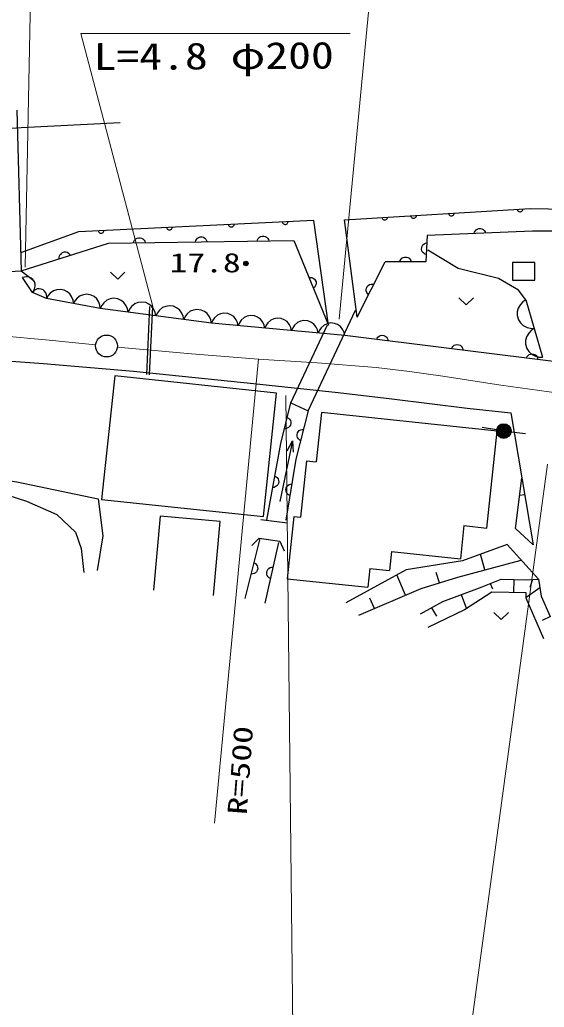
# Model space of a CAD drawing. Units: millimetres, scale not verified. Extents: x 40000 to 680000, y 20000 to 380000.
# Drawn here: x 456330 to 492129, y 242966 to 310369 of the extents above; entities that cross this region are included whole.
import ezdxf
from ezdxf.enums import TextEntityAlignment as Align

# ---------------------------------------------------------------- set-up
doc = ezdxf.new("R2010")
doc.units = ezdxf.units.MM
doc.header["$LTSCALE"] = 1000
doc.linetypes.add('CHAIN', pattern=[18.5, 12, -1.5, 3.5, -1.5])
for name, color, linetype, lineweight in [('M-BGD', 7, 'Continuous', 25), ('M-BGD-EXST', 7, 'Continuous', 25), ('M-BMK', 2, 'CHAIN', 13), ('M-BMK-SRVR', 3, 'Continuous', 25), ('M-STR-HTXT', 7, 'Continuous', 13)]:
    doc.layers.add(name, color=color, linetype=linetype, lineweight=lineweight)
doc.styles.add('ＭＳ ゴシック', font='')
doc.styles.get('ＭＳ ゴシック').set_extended_font_data('MS Gothic')

# ---------------------------------------------------------------- blocks, each defined once
blk = doc.blocks.new('BUHIN1')
at = {"color": 3, "linetype": 'Continuous', "lineweight": 25}
blk.add_circle((0, 0), 746, dxfattribs=at)
blk = doc.blocks.new('BUHIN130')
at = {"color": 7, "linetype": 'Continuous', "lineweight": 25}
blk.add_lwpolyline([(-500, 238), (0, -235), (500, 238)], dxfattribs=at)

msp = doc.modelspace()

# ---------------------------------------------------------------- linework, layer by layer
at = {"layer": 'M-BGD'}
for p, q in [((456140, 304193), (456435, 293236)), ((456435, 303013), (463177, 303350)), ((451588, 302676), (456435, 303013)), ((478506, 296706), (491163, 297476)), ((491163, 297476), (501897, 297348)), ((476411, 296663), (460332, 295894)), ((477394, 289522), (476411, 296663)), ((479361, 290078), (478506, 296706)), ((491322, 295936), (484138, 295637)), ((499660, 295936), (491322, 295936)), ((460332, 295894), (456441, 294482)), ((462385, 295124), (475042, 295295)), ((475042, 295295), (477394, 289522)), ((484138, 295637), (484052, 293841)), ((456435, 293236), (462385, 295124)), ((486250, 293394), (484174, 294634)), ((451841, 292941), (456435, 293236)), ((456435, 293236), (457193, 292646)), ((479361, 290078), (481273, 293841)), ((484052, 293841), (481273, 293841)), ((489008, 292712), (486250, 293394)), ((491493, 293798), (489953, 293798)), ((489953, 293798), (489953, 292601)), ((491493, 292601), (491493, 293798)), ((457193, 291761), (456519, 292772)), ((490372, 291907), (489008, 292712)), ((489953, 292601), (491493, 292601)), ((490865, 291255), (490372, 291907)), ((458162, 291339), (457193, 291761)), ((461829, 290665), (458162, 291339)), ((490865, 291255), (492003, 287336)), ((469415, 289654), (461829, 290665)), ((464993, 286144), (465207, 290805)), ((465193, 286135), (465407, 290796)), ((476016, 283667), (479257, 290545)), ((478518, 288811), (469415, 289654)), ((474840, 284221), (477343, 289534)), ((493857, 286914), (478518, 288811)), ((448211, 287633), (457943, 286902)), ((457943, 286902), (464090, 286389)), ((462809, 286060), (461916, 277625)), ((473859, 284889), (462809, 286060)), ((464090, 286389), (472285, 285548)), ((472285, 285548), (478066, 284926)), ((472965, 276454), (473859, 284889)), ((478066, 284926), (481725, 284487)), ((481725, 284487), (486878, 283865)), ((474145, 281455), (474840, 284221)), ((474840, 284221), (476016, 283667)), ((486878, 283865), (489841, 283536)), ((476016, 283667), (475176, 280378)), ((476916, 283562), (476557, 280196)), ((488919, 282279), (476916, 283562)), ((489841, 283536), (491378, 274535)), ((488870, 282376), (487882, 282534)), ((488213, 275676), (488919, 282279)), ((489860, 282239), (490854, 282126)), ((473183, 276209), (474145, 281455)), ((474936, 281631), (474089, 277494)), ((475176, 280378), (474489, 276209)), ((475900, 280266), (475488, 276417)), ((475900, 280266), (476557, 280196)), ((490170, 275633), (490601, 279082)), ((453732, 278493), (456786, 277504)), ((490796, 277945), (490452, 277887)), ((456786, 277504), (458850, 276600)), ((461916, 277625), (472965, 276454)), ((458850, 276600), (460140, 275396)), ((465909, 276477), (465463, 271429)), ((469998, 276116), (465909, 276477)), ((475029, 276467), (474575, 272219)), ((475029, 276467), (475488, 276417)), ((469552, 271068), (469998, 276116)), ((472794, 276255), (474603, 276026)), ((486647, 275844), (486405, 273583)), ((486647, 275844), (488213, 275676)), ((460140, 275396), (460527, 274278)), ((491378, 274535), (490170, 275633)), ((471717, 270872), (472748, 274972)), ((472175, 274491), (472679, 274995)), ((472679, 274995), (474076, 274789)), ((473985, 274698), (473068, 270552)), ((474076, 274789), (474374, 274125)), ((489587, 274557), (486545, 273438)), ((489587, 274557), (491734, 272186)), ((460527, 274278), (460700, 272643)), ((481704, 274085), (481564, 272774)), ((481704, 274085), (486405, 273583)), ((488066, 272812), (487776, 273891)), ((486545, 273438), (482697, 272812)), ((486232, 272320), (490561, 273481)), ((482697, 272812), (478582, 270575)), ((480221, 272918), (480083, 271630)), ((480221, 272918), (481564, 272774)), ((482664, 271101), (482072, 272472)), ((483726, 271559), (486232, 272320)), ((484979, 271940), (484763, 272651)), ((474575, 272219), (480083, 271630)), ((487708, 271604), (489184, 272186)), ((488446, 271895), (488589, 271531)), ((489184, 272186), (490929, 272141)), ((490057, 272163), (490034, 271263)), ((490929, 272141), (491734, 272186)), ((491332, 272163), (491145, 271610)), ((491734, 272186), (491913, 271023)), ((479476, 269725), (483726, 271559)), ((485203, 270665), (487708, 271604)), ((486455, 271134), (486816, 270171)), ((488558, 271291), (486679, 270083)), ((490884, 271246), (488558, 271291)), ((491824, 271604), (490862, 270918)), ((490884, 270888), (490884, 271246)), ((491913, 271023), (492540, 269636)), ((480539, 270184), (480234, 270891)), ((483682, 269815), (485203, 270665)), ((492092, 268115), (490884, 270888)), ((486679, 270083), (484174, 268875)), ((484442, 270240), (484768, 269656)), ((492562, 269636), (491998, 269372))]:
    msp.add_line(p, q, dxfattribs=at)
for points in [[(490273, 297422), (490290, 297377), (490317, 297339), (490358, 297298), (490404, 297276), (490452, 297264), (490513, 297268), (490559, 297286), (490602, 297312), (490638, 297359), (490659, 297399), (490672, 297446)], [(474245, 296560), (474262, 296514), (474288, 296477), (474329, 296435), (474374, 296413), (474422, 296400), (474484, 296403), (474530, 296420), (474573, 296446), (474610, 296492), (474631, 296532), (474645, 296579)], [(481048, 296861), (481066, 296816), (481093, 296778), (481134, 296737), (481180, 296715), (481227, 296703), (481289, 296707), (481335, 296725), (481378, 296751), (481414, 296798), (481435, 296838), (481448, 296885)], [(483015, 296980), (483032, 296935), (483059, 296898), (483100, 296856), (483146, 296835), (483194, 296823), (483255, 296827), (483301, 296844), (483344, 296871), (483380, 296917), (483401, 296958), (483414, 297005)], [(485598, 297137), (485616, 297092), (485642, 297055), (485684, 297013), (485729, 296992), (485777, 296980), (485839, 296984), (485885, 297001), (485927, 297028), (485963, 297074), (485984, 297115), (485997, 297162)], [(461690, 295959), (461707, 295913), (461733, 295876), (461774, 295833), (461819, 295812), (461867, 295799), (461929, 295802), (461975, 295819), (462018, 295845), (462055, 295891), (462076, 295931), (462090, 295978)], [(466356, 296182), (466373, 296137), (466399, 296099), (466440, 296057), (466485, 296035), (466533, 296022), (466595, 296025), (466641, 296042), (466684, 296069), (466721, 296114), (466742, 296154), (466755, 296201)], [(470568, 296384), (470585, 296338), (470611, 296301), (470652, 296258), (470697, 296237), (470745, 296224), (470807, 296227), (470853, 296244), (470896, 296270), (470933, 296316), (470954, 296356), (470968, 296403)], [(487330, 295770), (487358, 295863), (487403, 295943), (487475, 296034), (487561, 296086), (487654, 296118), (487778, 296123), (487873, 296099), (487963, 296055), (488044, 295970), (488095, 295894), (488129, 295803)], [(464095, 295147), (464125, 295239), (464172, 295318), (464247, 295407), (464334, 295456), (464428, 295486), (464552, 295487), (464646, 295461), (464735, 295414), (464814, 295327), (464863, 295249), (464894, 295158)], [(468314, 295204), (468344, 295296), (468391, 295375), (468466, 295464), (468554, 295513), (468647, 295543), (468771, 295544), (468865, 295518), (468954, 295471), (469033, 295384), (469082, 295306), (469114, 295215)], [(472533, 295261), (472564, 295353), (472611, 295432), (472685, 295521), (472773, 295570), (472866, 295600), (472990, 295601), (473085, 295575), (473173, 295528), (473252, 295441), (473302, 295363), (473333, 295272)], [(484076, 294339), (483986, 294376), (483910, 294427), (483826, 294508), (483782, 294598), (483758, 294693), (483764, 294817), (483797, 294909), (483849, 294995), (483940, 295069), (484021, 295113), (484114, 295139)], [(459029, 294059), (459031, 294156), (459053, 294245), (459099, 294352), (459169, 294424), (459250, 294479), (459368, 294517), (459466, 294519), (459564, 294499), (459665, 294439), (459735, 294379), (459791, 294301)], [(482262, 293841), (482294, 293933), (482342, 294011), (482418, 294099), (482506, 294147), (482600, 294175), (482724, 294175), (482818, 294147), (482906, 294099), (482984, 294011), (483032, 293933), (483062, 293841)], [(457193, 291761), (457284, 291876), (457342, 292003), (457388, 292175), (457374, 292327), (457333, 292471), (457229, 292628), (457111, 292721), (456977, 292792), (456800, 292817), (456662, 292809), (456519, 292772)], [(476067, 292779), (476165, 292784), (476255, 292769), (476365, 292732), (476443, 292668), (476504, 292592), (476551, 292477), (476561, 292379), (476549, 292280), (476497, 292174), (476443, 292101), (476369, 292038)], [(458162, 291339), (458175, 291466), (458158, 291586), (458109, 291734), (458028, 291839), (457930, 291924), (457780, 291990), (457650, 292003), (457518, 291991), (457377, 291926), (457280, 291855), (457193, 291761)], [(459996, 291002), (459966, 291226), (459889, 291424), (459747, 291659), (459566, 291806), (459363, 291914), (459079, 291967), (458851, 291938), (458629, 291865), (458413, 291696), (458275, 291537), (458162, 291339)], [(480136, 291603), (480068, 291673), (480020, 291751), (479976, 291859), (479973, 291959), (479991, 292055), (480047, 292166), (480115, 292237), (480197, 292294), (480311, 292324), (480402, 292331), (480498, 292316)], [(461829, 290665), (461799, 290888), (461722, 291087), (461580, 291322), (461399, 291469), (461196, 291577), (460912, 291630), (460684, 291600), (460462, 291528), (460246, 291359), (460108, 291199), (459996, 291002)], [(463725, 290412), (463683, 290640), (463594, 290840), (463437, 291073), (463244, 291215), (463030, 291315), (462736, 291355), (462504, 291313), (462280, 291227), (462068, 291043), (461934, 290873), (461829, 290665)], [(490865, 291255), (490661, 291116), (490504, 290943), (490344, 290689), (490289, 290440), (490283, 290188), (490371, 289884), (490511, 289675), (490691, 289494), (490962, 289365), (491186, 289308), (491434, 289295)], [(465622, 290159), (465580, 290387), (465491, 290587), (465333, 290820), (465140, 290962), (464927, 291063), (464633, 291102), (464400, 291060), (464177, 290974), (463964, 290790), (463830, 290620), (463725, 290412)], [(467518, 289906), (467476, 290134), (467387, 290334), (467230, 290567), (467036, 290709), (466823, 290810), (466529, 290849), (466297, 290807), (466073, 290722), (465860, 290538), (465727, 290367), (465622, 290159)], [(469415, 289654), (469373, 289881), (469283, 290081), (469126, 290314), (468933, 290456), (468720, 290557), (468426, 290596), (468193, 290555), (467970, 290469), (467757, 290285), (467623, 290114), (467518, 289906)], [(471235, 289485), (471186, 289701), (471094, 289888), (470935, 290105), (470744, 290233), (470537, 290321), (470255, 290347), (470034, 290298), (469824, 290208), (469628, 290024), (469507, 289856), (469415, 289654)], [(473056, 289316), (473007, 289532), (472914, 289720), (472755, 289936), (472565, 290064), (472357, 290152), (472075, 290178), (471855, 290130), (471645, 290039), (471449, 289855), (471327, 289688), (471235, 289485)], [(474876, 289148), (474828, 289363), (474735, 289551), (474576, 289768), (474386, 289896), (474178, 289984), (473896, 290010), (473676, 289961), (473465, 289871), (473269, 289687), (473148, 289519), (473056, 289316)], [(476697, 288979), (476648, 289195), (476555, 289383), (476396, 289599), (476206, 289727), (475999, 289815), (475716, 289841), (475496, 289793), (475286, 289702), (475090, 289518), (474969, 289350), (474876, 289148)], [(478518, 288811), (478469, 289026), (478376, 289214), (478217, 289431), (478027, 289558), (477819, 289646), (477537, 289673), (477317, 289624), (477106, 289533), (476910, 289350), (476789, 289182), (476697, 288979)], [(491434, 289295), (491230, 289156), (491073, 288983), (490913, 288730), (490858, 288480), (490852, 288228), (490940, 287925), (491080, 287716), (491260, 287534), (491531, 287406), (491755, 287349), (492003, 287336)], [(480677, 288544), (480720, 288631), (480778, 288703), (480864, 288781), (480957, 288817), (481054, 288834), (481177, 288818), (481267, 288779), (481348, 288721), (481415, 288624), (481453, 288540), (481471, 288445)], [(485791, 287911), (485834, 287999), (485891, 288070), (485977, 288148), (486070, 288185), (486167, 288202), (486290, 288186), (486380, 288147), (486461, 288089), (486528, 287992), (486566, 287908), (486585, 287813)], [(490904, 287279), (490947, 287367), (491004, 287438), (491090, 287516), (491184, 287553), (491280, 287569), (491403, 287554), (491493, 287515), (491575, 287456), (491641, 287359), (491679, 287276), (491698, 287181)], [(440183, 286278), (440054, 283697), (447581, 283095), (447495, 280127), (456140, 278837), (461689, 277676), (461990, 275138), (461603, 272772)], [(474590, 283226), (474671, 283172), (474735, 283107), (474802, 283012), (474827, 282915), (474832, 282817), (474801, 282696), (474751, 282612), (474683, 282538), (474579, 282484), (474492, 282457), (474395, 282450)], [(475497, 281635), (475416, 281689), (475352, 281755), (475286, 281850), (475261, 281947), (475257, 282045), (475288, 282165), (475338, 282250), (475406, 282323), (475511, 282377), (475598, 282404), (475695, 282410)], [(474574, 280940), (474936, 281631), (474995, 280853)], [(473736, 279225), (473821, 279177), (473889, 279116), (473962, 279025), (473993, 278930), (474004, 278833), (473981, 278711), (473937, 278623), (473874, 278545), (473773, 278485), (473688, 278451), (473592, 278439)], [(474767, 277899), (474682, 277946), (474612, 278006), (474538, 278095), (474505, 278190), (474493, 278287), (474513, 278409), (474556, 278497), (474617, 278576), (474717, 278639), (474802, 278674), (474897, 278688)], [(472330, 273310), (472411, 273257), (472475, 273191), (472542, 273096), (472567, 272999), (472571, 272901), (472541, 272781), (472491, 272697), (472423, 272623), (472319, 272569), (472231, 272541), (472135, 272534)], [(473440, 272234), (473357, 272285), (473291, 272349), (473222, 272442), (473194, 272538), (473187, 272636), (473214, 272757), (473261, 272843), (473327, 272919), (473430, 272976), (473517, 273006), (473613, 273015)]]:
    msp.add_lwpolyline(points, dxfattribs=at)
for radius in [498, 440, 382, 322, 265, 195, 135, 77.5, 15]:
    msp.add_circle((489363, 282296), radius, dxfattribs=at)
at = {"layer": 'M-BGD-EXST'}
for centre, radius in [((471763, 293731), 150), ((471763, 293731), 131), ((471763, 293731), 112), ((471763, 293731), 93.8), ((471763, 293731), 75), ((471763, 293731), 56.3), ((471763, 293730), 37.5), ((471763, 293731), 18.8)]:
    msp.add_circle(centre, radius, dxfattribs=at)
at = {"layer": 'M-BMK'}
for points in [[(454792, 288825), (458326, 288496), (459918, 288337), (461510, 288175)], [(463003, 288032), (467790, 287590), (472593, 287207), (476625, 286945), (480650, 286624), (482922, 286363), (485197, 286040), (489159, 285429), (493129, 284876)]]:
    msp.add_lwpolyline(points, dxfattribs=at)
at = {"layer": 'M-STR-HTXT'}
for p, q in [((456688, 293470), (457471, 332339)), ((478125, 289939), (481552, 325679)), ((478890, 309427), (460504, 309421)), ((460504, 309421), (465407, 290796)), ((469613, 255532), (472631, 287223)), ((475077, 232091), (474502, 284729)), ((492356, 280043), (485715, 231110))]:
    msp.add_line(p, q, dxfattribs=at)

# ---------------------------------------------------------------- block references
at = {"layer": 'M-BGD'}
for p in [(463013, 292900), (486789, 291147), (489188, 269663)]:
    msp.add_blockref('BUHIN130', p, dxfattribs=at)
at = {"layer": 'M-BMK-SRVR'}
msp.add_blockref('BUHIN1', (462256, 288103), dxfattribs=at)

# ---------------------------------------------------------------- texts
at = {"layer": 'M-BGD', "style": 'ＭＳ ゴシック', "width": 1.25}
msp.add_text('L=4.8 φ200', height=1833, rotation=0.367, dxfattribs=at).set_placement((461377, 306385), align=Align.BOTTOM_LEFT)
at = {"layer": 'M-BGD-EXST', "style": 'ＭＳ ゴシック', "width": 1.35}
msp.add_text('17.8', height=1320, dxfattribs=at).set_placement((466563, 292731), align=Align.BOTTOM_LEFT)
at = {"layer": 'M-STR-HTXT', "style": 'ＭＳ ゴシック', "width": 1.35}
msp.add_text('R=500', height=1320, rotation=85.8, dxfattribs=at).set_placement((472212, 256035), align=Align.BOTTOM_LEFT)

doc.saveas('drawing.dxf')
